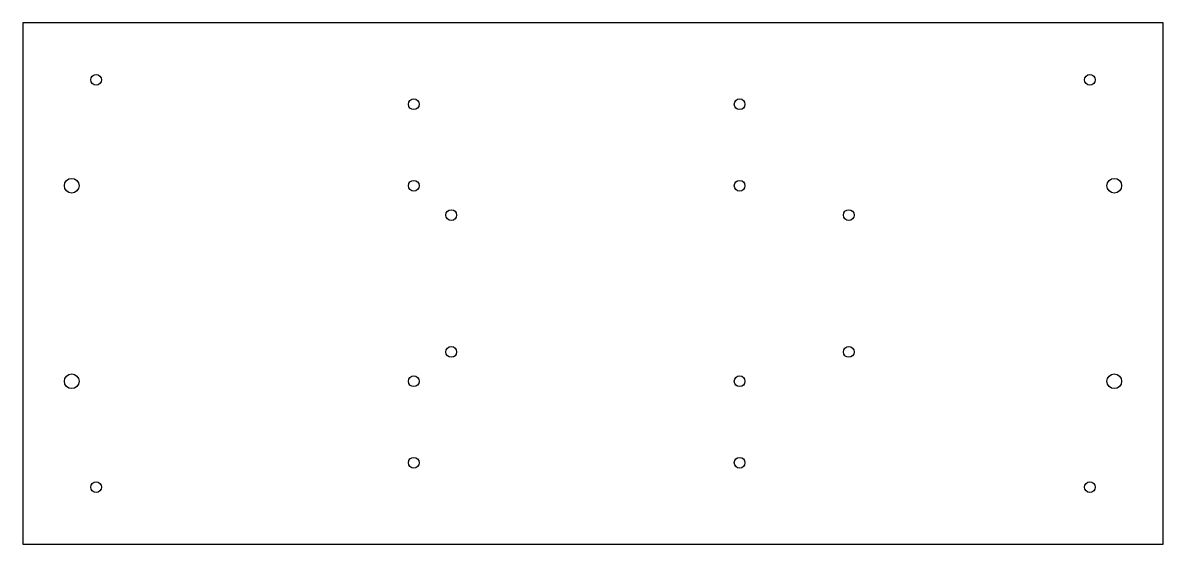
# Model space of a CAD drawing. Header units: millimetres. Extents: x 0 to 700, y 0 to 320.
import ezdxf

# ---------------------------------------------------------------- set-up
doc = ezdxf.new("R2010")
doc.units = ezdxf.units.MM

msp = doc.modelspace()

# ---------------------------------------------------------------- linework, layer by layer
for p, q in [((0, 320), (0, 0)), ((700, 320), (0, 320)), ((700, 0), (700, 320)), ((0, 0), (700, 0))]:
    msp.add_line(p, q)
for centre, radius in [((45, 285), 3.3), ((655, 285), 3.3), ((240, 270), 3.3), ((440, 270), 3.3), ((30, 220), 4.5), ((670, 220), 4.5), ((240, 220), 3.3), ((440, 220), 3.3), ((263, 202), 3.3), ((507, 202), 3.3), ((263, 118), 3.3), ((507, 118), 3.3), ((30, 100), 4.5), ((240, 100), 3.3), ((440, 100), 3.3), ((670, 100), 4.5), ((240, 50), 3.3), ((440, 50), 3.3), ((45, 35), 3.3), ((655, 35), 3.3)]:
    msp.add_circle(centre, radius)

doc.saveas('drawing.dxf')
